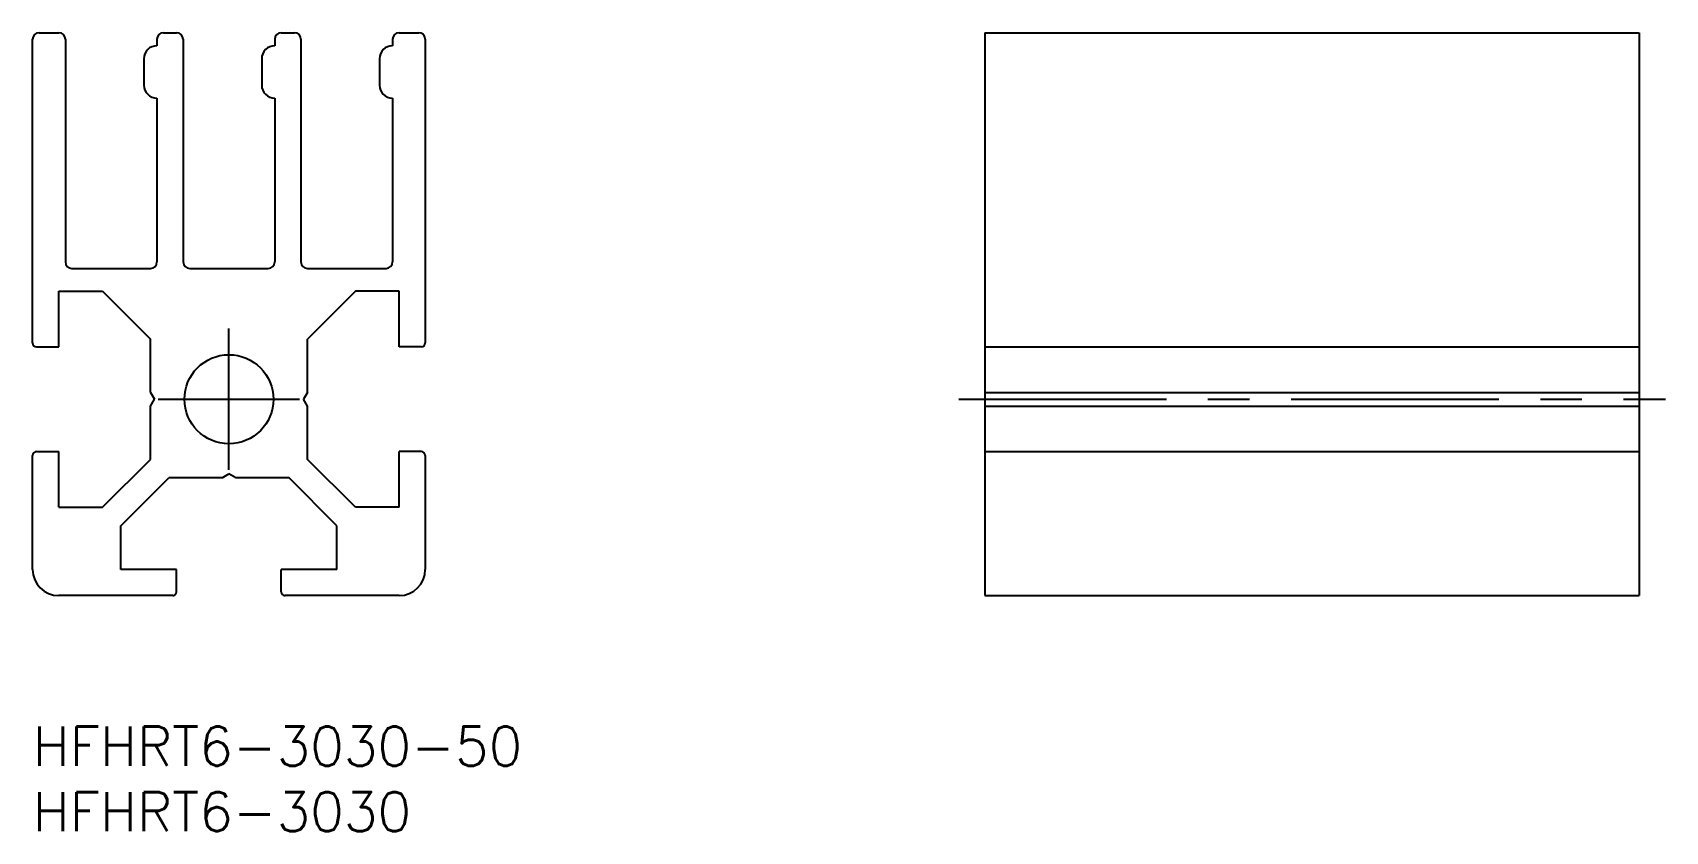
# Model space of a CAD drawing. Extents: x 0 to 125, y -8 to 53.
import ezdxf

# ---------------------------------------------------------------- set-up
doc = ezdxf.new("R2010")
doc.units = 0
doc.header["$LTSCALE"] = 0.5
doc.linetypes.add('CENTER', pattern=[50.8, 31.75, -6.35, 6.35, -6.35])
for name, color, linetype in [('MSM_CENTER', 1, 'CENTER'), ('MSM_CONTINUOUS', 7, 'CONTINUOUS'), ('MSM_PART_NUMBER', 7, 'CONTINUOUS')]:
    doc.layers.add(name, color=color, linetype=linetype)
doc.styles.get("Standard").update_dxf_attribs({"font": 'txt.shx', "height": 3, "bigfont": 'bigfont.shx'})

# ---------------------------------------------------------------- blocks, each defined once
blk = doc.blocks.new('*U3')
at = {"layer": 'MSM_PART_NUMBER'}
blk.add_text('HFHRT6-3030-50', height=3, dxfattribs=at).set_placement((0, -3))
blk = doc.blocks.new('*U4')
at = {"layer": 'MSM_PART_NUMBER'}
blk.add_text('HFHRT6-3030', height=3, dxfattribs=at).set_placement((0, -8))

msp = doc.modelspace()

# ---------------------------------------------------------------- linework, layer by layer
at = {"layer": 'MSM_CENTER'}
for p, q in [((15, 19.6), (15, 30.4)), ((9.6, 25), (20.4, 25)), ((70.76, 25), (124.76, 25))]:
    msp.add_line(p, q, dxfattribs=at)
at = {"layer": 'MSM_CONTINUOUS'}
for p, q in [((0, 29.3), (0, 52.5)), ((0.5, 53), (2, 53)), ((2.5, 52.5), (2.5, 35.5)), ((9.5, 52.5), (9.5, 52)), ((10, 53), (11, 53)), ((11.5, 52.5), (11.5, 35.5)), ((18.5, 52.5), (18.5, 52)), ((19, 53), (20, 53)), ((20.5, 52.5), (20.5, 35.5)), ((27.5, 52.5), (27.5, 52)), ((28, 53), (29.5, 53)), ((30, 52.5), (30, 29.3)), ((72.76, 53), (122.76, 53)), ((72.76, 53), (72.76, 10)), ((122.76, 53), (122.76, 10)), ((8.5, 51), (8.5, 49)), ((17.5, 51), (17.5, 49)), ((26.5, 51), (26.5, 49)), ((9.5, 48), (9.5, 35.5)), ((18.5, 48), (18.5, 35.5)), ((27.5, 48), (27.5, 35.5)), ((3, 35), (9, 35)), ((12, 35), (18, 35)), ((21, 35), (27, 35)), ((2, 33.25), (5.34, 33.25)), ((2, 29), (2, 33.25)), ((5.34, 33.25), (9, 29.59)), ((24.66, 33.25), (21, 29.59)), ((28, 33.25), (24.66, 33.25)), ((28, 29), (28, 33.25)), ((0.3, 29), (2, 29)), ((9, 25.52), (9, 29.59)), ((21, 25.52), (21, 29.59)), ((29.7, 29), (28, 29)), ((72.76, 29), (122.76, 29)), ((9, 25.52), (9.3, 25)), ((9, 24.48), (9.3, 25)), ((21, 25.52), (20.7, 25)), ((21, 24.48), (20.7, 25)), ((72.76, 25.52), (122.76, 25.52)), ((9, 20.41), (9, 24.48)), ((21, 20.41), (21, 24.48)), ((72.76, 24.48), (122.76, 24.48)), ((0, 12), (0, 20.7)), ((0.3, 21), (2, 21)), ((2, 16.75), (2, 21)), ((5.34, 16.75), (9, 20.41)), ((24.66, 16.75), (21, 20.41)), ((28, 16.75), (28, 21)), ((29.7, 21), (28, 21)), ((30, 20.7), (30, 12)), ((72.76, 21), (122.76, 21)), ((6.75, 15.34), (10.41, 19)), ((14.48, 19), (10.41, 19)), ((14.48, 19), (15, 19.3)), ((15.52, 19), (15, 19.3)), ((19.59, 19), (15.52, 19)), ((23.25, 15.34), (19.59, 19)), ((2, 16.75), (5.34, 16.75)), ((28, 16.75), (24.66, 16.75)), ((6.75, 12), (6.75, 15.34)), ((23.25, 12), (23.25, 15.34)), ((11, 12), (6.75, 12)), ((11, 10.3), (11, 12)), ((23.25, 12), (19, 12)), ((19, 10.3), (19, 12)), ((10.7, 10), (2, 10)), ((28, 10), (19.3, 10)), ((72.76, 10), (122.76, 10))]:
    msp.add_line(p, q, dxfattribs=at)
msp.add_circle((15, 25), 3.4, dxfattribs=at)
for centre, radius, start, end in [((0.5, 52.5), 0.5, 90, 180), ((2, 52.5), 0.5, 0, 90), ((10, 52.5), 0.5, 90, 180), ((11, 52.5), 0.5, 0, 90), ((19, 52.5), 0.5, 90, 180), ((20, 52.5), 0.5, 0, 90), ((28, 52.5), 0.5, 90, 180), ((29.5, 52.5), 0.5, 0, 90), ((9.5, 51), 1, 90, 180), ((18.5, 51), 1, 90, 180), ((27.5, 51), 1, 90, 180), ((9.5, 49), 1, 180, 270), ((18.5, 49), 1, 180, 270), ((27.5, 49), 1, 180, 270), ((3, 35.5), 0.5, 180, 270), ((9, 35.5), 0.5, 270, 0), ((12, 35.5), 0.5, 180, 270), ((18, 35.5), 0.5, 270, 0), ((21, 35.5), 0.5, 180, 270), ((27, 35.5), 0.5, 270, 0), ((0.3, 29.3), 0.3, 180, 270), ((29.7, 29.3), 0.3, 270, 0), ((0.3, 20.7), 0.3, 90, 180), ((29.7, 20.7), 0.3, 0, 90), ((2, 12), 2, 180, 270), ((28, 12), 2, 270, 0), ((10.7, 10.3), 0.3, 270, 0), ((19.3, 10.3), 0.3, 180, 270)]:
    msp.add_arc(centre, radius, start, end, dxfattribs=at)

# ---------------------------------------------------------------- block references
for name in ['*U3', '*U4']:
    msp.add_blockref(name, (0, 0), dxfattribs=at)

doc.saveas('drawing.dxf')
